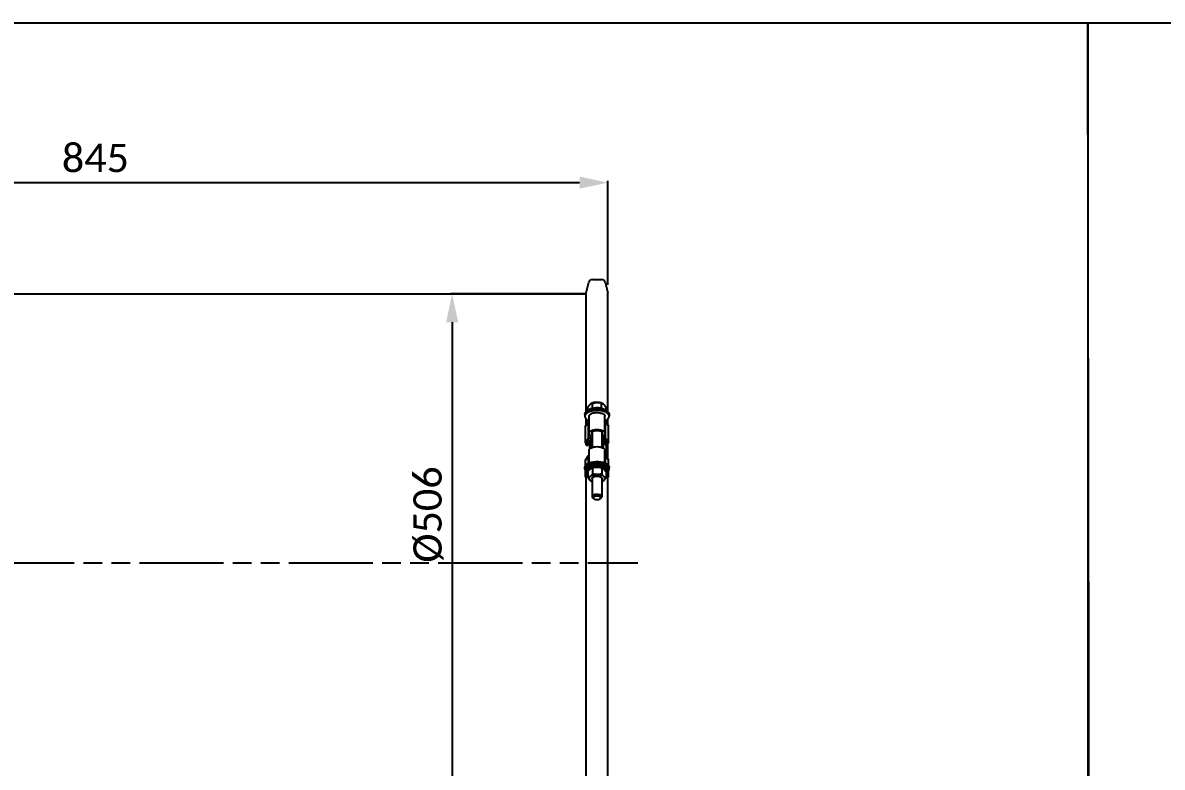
# Model space of a CAD drawing. Header units: millimetres. Extents: x 374 to 5899, y -2909 to 2000.
# Drawn here: x 2111 to 3051, y 1386 to 2000 of the extents above; entities that cross this region are included whole.
import ezdxf

# ---------------------------------------------------------------- set-up
doc = ezdxf.new("R2010")
doc.units = ezdxf.units.MM
doc.header["$LTSCALE"] = 154
doc.header["$PDMODE"] = 3
doc.header["$PDSIZE"] = 8
doc.linetypes.add('PHANTOM', pattern=[0.8, 0.45, -0.05, 0.1, -0.05, 0.1, -0.05])
doc.layers.get('0').update_dxf_attribs({"linetype": 'CONTINUOUS'})
doc.layers.get('Defpoints').update_dxf_attribs({"linetype": 'CONTINUOUS'})
for name, color, linetype in [('00_BUW_DATUM', 7, 'CONTINUOUS'), ('02___PRT_ALL_AXES', 7, 'CONTINUOUS'), ('DEFAULT_3', 7, 'PHANTOM')]:
    doc.layers.add(name, color=color, linetype=linetype)
doc.styles.get("Standard").update_dxf_attribs({"font": 'calibri.ttf'})
doc.dimstyles.new('DIMSTYLE_1', dxfattribs={"dimtxt": 23.333333, "dimasz": 23.333333, "dimexe": 1.5, "dimexo": 1, "dimgap": 0.875, "dimtad": 1, "dimdsep": 46, "dimtxsty": 'Standard', "dimblk": '_FILLED', "dimblk1": '_FILLED', "dimblk2": '_FILLED', "dimcen": 0.09, "dimazin": 2, "dimtp": 0.01, "dimtm": 0.01, "dimtfac": 1, "dimtofl": 0, "dimtmove": 0, "dimatfit": 3, "dimldrblk": '_FILLED', "dimfxl": 1, "dimtolj": 1, "dimarcsym": 0})
doc.dimstyles.new('DIMSTYLE_3', dxfattribs={"dimtxt": 23.333333, "dimasz": 23.333333, "dimexe": 1.5, "dimexo": 1, "dimgap": 0.875, "dimtad": 1, "dimdec": 0, "dimdsep": 46, "dimtxsty": 'Standard', "dimblk": '_FILLED', "dimblk1": '_FILLED', "dimblk2": '_FILLED', "dimcen": 0.09, "dimazin": 2, "dimtp": 0.01, "dimtm": 0.01, "dimtfac": 1, "dimtdec": 0, "dimtofl": 0, "dimtmove": 0, "dimatfit": 3, "dimldrblk": '_FILLED', "dimfxl": 1, "dimtolj": 1, "dimarcsym": 0})

# ---------------------------------------------------------------- blocks, each defined once
blk = doc.blocks.new('_FILLED')
at = {"color": 0, "linetype": 'ByBlock'}
blk.add_solid([(0, 0), (-1, 0.214), (-1, -0.214)], dxfattribs=at)
blk = doc.blocks.new('*D28')
at = {"color": 0, "linetype": 'Continuous', "lineweight": -2}
for p, q in [((1748.8, 1728.26), (1748.8, 1869.82)), ((2593.75, 1784.12), (2593.75, 1869.82)), ((1772.13, 1868.32), (2570.42, 1868.32))]:
    blk.add_line(p, q, dxfattribs=at)
at = {"layer": 'Defpoints', "color": 0}
for p in [(2593.75, 1868.32), (2593.75, 1783.12), (1748.8, 1727.26)]:
    blk.add_point(p, dxfattribs=at)
at = {"color": 0, "linetype": 'ByBlock', "lineweight": -2, "xscale": 23.3333333333, "yscale": 23.3333333333, "zscale": 23.3333333333, "rotation": 180}
blk.add_blockref('_FILLED', (1748.8, 1868.32), dxfattribs=at)
at = {"color": 0, "linetype": 'ByBlock', "lineweight": -2, "xscale": 23.3333333333, "yscale": 23.3333333333, "zscale": 23.3333333333}
blk.add_blockref('_FILLED', (2593.75, 1868.32), dxfattribs=at)
at = {"color": 0, "insert": (2171.28, 1900.3), "char_height": 23.3333, "attachment_point": 2, "line_spacing_factor": 0.9}
blk.add_mtext('\\A1;{\\A1;845}', dxfattribs=at)
blk = doc.blocks.new('*D32')
at = {"color": 0, "linetype": 'Continuous', "lineweight": -2}
for p, q in [((2575.8, 1776.59), (2463.88, 1776.59)), ((2465.38, 1753.26), (2465.38, 1293.92)), ((2461.8, 1270.59), (2466.88, 1270.59))]:
    blk.add_line(p, q, dxfattribs=at)
at = {"layer": 'Defpoints', "color": 0}
for p in [(2576.8, 1776.59), (2460.8, 1270.59), (2465.38, 1270.59)]:
    blk.add_point(p, dxfattribs=at)
at = {"color": 0, "linetype": 'ByBlock', "lineweight": -2, "xscale": 23.3333333333, "yscale": 23.3333333333, "zscale": 23.3333333333}
for p, rotation in [((2465.38, 1776.59), 90), ((2465.38, 1270.59), 270)]:
    blk.add_blockref('_FILLED', p, dxfattribs=dict(at, rotation=rotation))
at = {"color": 0, "insert": (2433.39, 1594.72), "char_height": 23.3333, "attachment_point": 2, "rotation": 90, "line_spacing_factor": 0.9}
blk.add_mtext('\\A1;\\A1;%%C506', dxfattribs=at)

msp = doc.modelspace()

# ---------------------------------------------------------------- linework, layer by layer
at = {"linetype": 'Continuous'}
for p, q in [((2575.845, 1679.312), (2575.845, 1777.458)), ((2593.753, 1679.312), (2593.753, 1777.458)), ((2577.29, 1680.679), (2577.29, 1683.205)), ((2580.021, 1686.242), (2579.34, 1685.74)), ((2581.115, 1682.441), (2581.115, 1686.295)), ((2588.624, 1682.408), (2588.624, 1686.256)), ((2589.577, 1686.242), (2590.265, 1685.735)), ((2592.308, 1680.673), (2592.308, 1683.127)), ((2574.799, 1677.205), (2574.799, 1675.712)), ((2575.845, 1668.459), (2575.845, 1673.596)), ((2578.299, 1661.66), (2578.299, 1675.712)), ((2591.299, 1661.66), (2591.299, 1675.712)), ((2593.753, 1668.459), (2593.753, 1673.605)), ((2594.799, 1677.205), (2594.799, 1675.712)), ((2575.289, 1667.582), (2577.752, 1671.47)), ((2575.289, 1653.531), (2575.289, 1667.582)), ((2577.752, 1657.419), (2577.752, 1671.47)), ((2591.846, 1657.419), (2591.846, 1671.47)), ((2591.846, 1671.47), (2594.309, 1667.582)), ((2594.309, 1653.531), (2594.309, 1667.582)), ((2575.289, 1653.531), (2577.752, 1657.419)), ((2577.209, 1653.258), (2575.289, 1653.531)), ((2575.845, 1651.963), (2575.845, 1653.452)), ((2575.845, 1651.963), (2576.576, 1653.348)), ((2578.799, 1655.768), (2577.209, 1653.258)), ((2577.299, 1651.787), (2578.799, 1654.629)), ((2580.799, 1662.628), (2580.799, 1650.052)), ((2588.799, 1662.628), (2588.799, 1650.052)), ((2592.299, 1651.787), (2590.085, 1655.982)), ((2592.389, 1653.258), (2590.108, 1656.859)), ((2591.846, 1657.419), (2594.309, 1653.531)), ((2594.309, 1653.531), (2592.389, 1653.258)), ((2593.753, 1651.963), (2593.022, 1653.348)), ((2593.753, 1640.356), (2593.753, 1653.452)), ((2575.845, 1651.963), (2577.299, 1651.787)), ((2578.299, 1637.178), (2578.299, 1647.609)), ((2591.299, 1637.178), (2591.299, 1647.609)), ((2592.299, 1651.787), (2593.753, 1651.963)), ((2592.299, 1651.787), (2592.299, 1642.652)), ((2575.289, 1639.479), (2577.752, 1643.367)), ((2575.289, 1635.005), (2575.289, 1639.479)), ((2577.752, 1636.949), (2577.752, 1643.367)), ((2591.846, 1636.949), (2591.846, 1643.367)), ((2591.846, 1643.367), (2594.309, 1639.479)), ((2594.309, 1635.005), (2594.309, 1639.479)), ((2574.799, 1632.064), (2574.799, 1633.557)), ((2575.289, 1625.427), (2575.289, 1630.616)), ((2575.289, 1625.427), (2577.293, 1628.591)), ((2577.209, 1625.154), (2575.289, 1625.427)), ((2575.845, 1269.723), (2575.845, 1625.348)), ((2576.299, 1630.483), (2576.299, 1632.064)), ((2592.389, 1625.154), (2592.303, 1625.291)), ((2592.305, 1628.591), (2594.309, 1625.427)), ((2594.309, 1625.427), (2592.389, 1625.154)), ((2593.299, 1630.483), (2593.299, 1632.064)), ((2593.753, 1269.723), (2593.753, 1625.348)), ((2594.309, 1625.427), (2594.309, 1630.616)), ((2594.799, 1632.064), (2594.799, 1633.557)), ((2580.799, 1624.511), (2580.799, 1609.405)), ((2588.799, 1624.511), (2588.799, 1609.405)), ((2582.283, 1607.746), (2581.444, 1608.364)), ((2587.315, 1607.746), (2588.154, 1608.364))]:
    msp.add_line(p, q, dxfattribs=at)
for points in [[(375.672, 2000.09), (2989.56, 2000.09), (2989.56, -396.871), (375.672, -396.871)], [(2989.56, 2000.09), (5893.441, 2000.09), (5896.27, -27.027), (2992.389, -27.027)]]:
    msp.add_lwpolyline(points, close=True)
for centre, radius, start, end in [((2582.8, 1673.174), 14.32, 66.004318, 67.249807), ((2580.755, 1652.378), 4.846, 101.411034, 105.770547), ((2576.878, 1662.993), 6.668, 293.070288, 296.136587), ((2580.881, 1651.767), 5.469, 97.871835, 101.435455), ((2580.957, 1651.201), 6.04, 91.499362, 97.848469), ((2588.641, 1651.201), 6.04, 82.151534, 88.500639), ((2588.717, 1651.767), 5.469, 78.564541, 82.128169), ((2592.777, 1663.117), 6.804, 243.894101, 246.899024), ((2588.843, 1652.378), 4.846, 74.229456, 78.588962)]:
    msp.add_arc(centre, radius, start, end, dxfattribs=at)
for points, knots in [([(2574.799, 1677.205), (2574.799, 1677.466), (2574.896, 1678.013), (2575.31, 1678.781), (2575.969, 1679.494), (2576.851, 1680.141), (2577.934, 1680.711), (2579.672, 1681.372), (2581.099, 1681.675), (2582.089, 1681.809)], [0, 0, 0, 0, 0.0846874, 0.1762723, 0.2796784, 0.3973517, 0.5297224, 0.6757892, 1, 1, 1, 1]), ([(2576.698, 1680.016), (2576.931, 1680.367), (2577.417, 1680.843), (2578.192, 1681.36), (2579.175, 1681.869), (2580.614, 1682.37), (2581.844, 1682.611), (2582.496, 1682.699)], [0, 0, 0, 0, 0.1930183, 0.3049071, 0.4270148, 0.6989126, 1, 1, 1, 1]), ([(2577.29, 1683.205), (2577.593, 1683.712), (2578.187, 1684.627), (2578.937, 1685.442), (2579.34, 1685.739)], [0, 0, 0, 0, 0.5417625, 1, 1, 1, 1]), ([(2579.34, 1685.739), (2579.398, 1685.782), (2579.621, 1685.936), (2579.863, 1686.063), (2580.049, 1686.134)], [0, 0, 0, 0, 0.267621, 1, 1, 1, 1]), ([(2580.021, 1686.241), (2580.46, 1686.565), (2581.572, 1687.075), (2583.447, 1687.466), (2585.497, 1687.522), (2586.877, 1687.32), (2587.534, 1687.148)], [0, 0, 0, 0, 0.210906, 0.4645934, 0.7372109, 1, 1, 1, 1]), ([(2580.049, 1686.134), (2580.138, 1686.168), (2580.483, 1686.279), (2580.85, 1686.31), (2581.115, 1686.295)], [0, 0, 0, 0, 0.2664216, 1, 1, 1, 1]), ([(2581.115, 1686.295), (2581.679, 1686.54), (2582.848, 1686.965), (2584.71, 1687.241), (2586.585, 1687.024), (2587.768, 1686.619), (2588.338, 1686.38)], [0, 0, 0, 0, 0.2478816, 0.499014, 0.7507776, 1, 1, 1, 1]), ([(2582.089, 1681.809), (2583.103, 1681.945), (2585.147, 1682.058), (2588.116, 1681.794), (2590.426, 1681.217), (2592.02, 1680.541), (2592.711, 1680.142), (2593.022, 1679.927)], [0, 0, 0, 0, 0.2716947, 0.5410879, 0.7888431, 0.8997065, 1, 1, 1, 1]), ([(2582.496, 1682.699), (2583.57, 1682.844), (2585.203, 1682.904), (2587.328, 1682.693), (2588.827, 1682.394), (2590.18, 1681.965), (2591.34, 1681.421), (2592.267, 1680.78), (2592.742, 1680.26), (2592.917, 1679.991)], [0, 0, 0, 0, 0.290594, 0.4345143, 0.5719904, 0.6994309, 0.8140124, 0.9141164, 1, 1, 1, 1]), ([(2587.534, 1687.148), (2587.923, 1687.046), (2588.635, 1686.808), (2589.298, 1686.447), (2589.577, 1686.241)], [0, 0, 0, 0, 0.5368475, 1, 1, 1, 1]), ([(2588.624, 1686.256), (2588.698, 1686.26), (2589.008, 1686.262), (2589.319, 1686.204), (2589.541, 1686.126)], [0, 0, 0, 0, 0.2396932, 1, 1, 1, 1]), ([(2589.541, 1686.126), (2589.601, 1686.105), (2589.857, 1686.003), (2590.095, 1685.86), (2590.265, 1685.735)], [0, 0, 0, 0, 0.2326434, 1, 1, 1, 1]), ([(2590.265, 1685.735), (2590.67, 1685.436), (2591.422, 1684.594), (2592.007, 1683.652), (2592.308, 1683.127)], [0, 0, 0, 0, 0.454137, 1, 1, 1, 1]), ([(2582.089, 1680.316), (2581.099, 1680.182), (2579.672, 1679.879), (2577.934, 1679.218), (2576.851, 1678.648), (2575.969, 1678.001), (2575.31, 1677.288), (2574.896, 1676.52), (2574.799, 1675.973), (2574.799, 1675.712)], [0, 0, 0, 0, 0.3242127, 0.4702797, 0.6026501, 0.7203235, 0.8237289, 0.9153129, 1, 1, 1, 1]), ([(2574.799, 1675.712), (2574.799, 1675.54), (2574.84, 1675.187), (2575.087, 1674.475), (2575.724, 1673.616), (2576.859, 1672.746), (2577.78, 1672.291), (2578.29, 1672.082)], [0, 0, 0, 0, 0.0974471, 0.1985666, 0.4227743, 0.6888576, 1, 1, 1, 1]), ([(2578.299, 1675.712), (2578.299, 1675.869), (2578.352, 1676.196), (2578.582, 1676.66), (2578.951, 1677.095), (2579.65, 1677.66), (2580.825, 1678.228), (2582.49, 1678.666), (2584.351, 1678.858), (2586.25, 1678.788), (2588.025, 1678.462), (2589.116, 1678.061), (2589.595, 1677.81)], [0, 0, 0, 0, 0.0370091, 0.0766328, 0.1208232, 0.1706601, 0.2878293, 0.4253731, 0.5754251, 0.7279482, 0.8725169, 1, 1, 1, 1]), ([(2594.425, 1677.008), (2594.234, 1677.332), (2593.696, 1677.962), (2592.619, 1678.741), (2591.255, 1679.404), (2589.653, 1679.928), (2587.868, 1680.295), (2585.969, 1680.492), (2584.026, 1680.51), (2582.729, 1680.402), (2582.089, 1680.316)], [0, 0, 0, 0, 0.0846951, 0.1837381, 0.2976708, 0.4249593, 0.562745, 0.7073281, 0.8545278, 1, 1, 1, 1]), ([(2589.595, 1677.81), (2589.849, 1677.678), (2590.306, 1677.397), (2590.86, 1676.884), (2591.214, 1676.319), (2591.299, 1675.907), (2591.299, 1675.712)], [0, 0, 0, 0, 0.3034568, 0.5663154, 0.7938675, 1, 1, 1, 1]), ([(2591.311, 1672.083), (2591.82, 1672.292), (2592.741, 1672.747), (2593.875, 1673.617), (2594.511, 1674.476), (2594.759, 1675.187), (2594.799, 1675.54), (2594.799, 1675.712)], [0, 0, 0, 0, 0.3111218, 0.577195, 0.8014105, 0.9025407, 1, 1, 1, 1]), ([(2593.022, 1679.927), (2593.174, 1679.822), (2593.708, 1679.42), (2594.179, 1678.919), (2594.425, 1678.501)], [0, 0, 0, 0, 0.2760269, 1, 1, 1, 1]), ([(2594.425, 1678.501), (2594.543, 1678.3), (2594.732, 1677.881), (2594.799, 1677.425), (2594.799, 1677.205)], [0, 0, 0, 0, 0.51451, 1, 1, 1, 1]), ([(2594.799, 1675.712), (2594.799, 1675.932), (2594.732, 1676.388), (2594.543, 1676.807), (2594.425, 1677.008)], [0, 0, 0, 0, 0.48549, 1, 1, 1, 1]), ([(2577.752, 1671.47), (2577.801, 1671.487), (2577.988, 1671.552), (2578.171, 1671.627), (2578.304, 1671.689)], [0, 0, 0, 0, 0.2581175, 1, 1, 1, 1]), ([(2578.299, 1661.661), (2578.299, 1661.867), (2578.396, 1662.307), (2578.795, 1662.902), (2579.414, 1663.436), (2580.23, 1663.899), (2581.214, 1664.277), (2582.742, 1664.66), (2584.799, 1664.843), (2586.857, 1664.66), (2588.384, 1664.277), (2589.369, 1663.899), (2590.184, 1663.436), (2590.803, 1662.902), (2591.202, 1662.307), (2591.299, 1661.867), (2591.299, 1661.661)], [0, 0, 0, 0, 0.0398536, 0.0843029, 0.1361823, 0.1964037, 0.2645124, 0.3391708, 0.5, 0.6608292, 0.7354876, 0.8035963, 0.8638177, 0.9156971, 0.9601464, 1, 1, 1, 1]), ([(2588.814, 1662.632), (2588.607, 1662.828), (2588.073, 1663.175), (2587.122, 1663.534), (2586.004, 1663.761), (2584.799, 1663.839), (2583.594, 1663.761), (2582.476, 1663.534), (2581.525, 1663.175), (2580.991, 1662.828), (2580.784, 1662.632)], [0, 0, 0, 0, 0.1003071, 0.2205351, 0.3561369, 0.5, 0.6438631, 0.7794649, 0.8996929, 1, 1, 1, 1]), ([(2591.294, 1671.689), (2591.337, 1671.669), (2591.518, 1671.588), (2591.704, 1671.518), (2591.846, 1671.47)], [0, 0, 0, 0, 0.2416951, 1, 1, 1, 1]), ([(2577.752, 1657.419), (2578.023, 1657.51), (2578.515, 1657.714), (2579.127, 1658.123), (2579.535, 1658.603), (2579.639, 1658.98), (2579.639, 1659.153)], [0, 0, 0, 0, 0.3166656, 0.5859094, 0.8085589, 1, 1, 1, 1]), ([(2579.096, 1660.169), (2578.861, 1660.375), (2578.555, 1660.721), (2578.335, 1661.262), (2578.299, 1661.53), (2578.299, 1661.661)], [0, 0, 0, 0, 0.5383232, 0.7747948, 1, 1, 1, 1]), ([(2578.793, 1656.795), (2578.842, 1656.819), (2579.05, 1656.917), (2579.269, 1656.993), (2579.438, 1657.041)], [0, 0, 0, 0, 0.2359621, 1, 1, 1, 1]), ([(2579.639, 1659.153), (2579.639, 1659.242), (2579.614, 1659.425), (2579.464, 1659.793), (2579.256, 1660.03), (2579.096, 1660.169)], [0, 0, 0, 0, 0.2251978, 0.4616682, 1, 1, 1, 1]), ([(2579.795, 1656.254), (2579.763, 1656.234), (2579.654, 1656.162), (2579.557, 1656.065), (2579.513, 1655.982)], [0, 0, 0, 0, 0.2835523, 1, 1, 1, 1]), ([(2580.803, 1657.637), (2580.734, 1657.579), (2580.425, 1657.338), (2580.084, 1657.14), (2579.815, 1657.008)], [0, 0, 0, 0, 0.2325916, 1, 1, 1, 1]), ([(2580.784, 1662.632), (2580.64, 1662.496), (2580.399, 1662.204), (2580.299, 1661.832), (2580.299, 1661.66)], [0, 0, 0, 0, 0.5363158, 1, 1, 1, 1]), ([(2580.299, 1661.66), (2580.299, 1661.488), (2580.401, 1661.112), (2580.645, 1660.819), (2580.79, 1660.683)], [0, 0, 0, 0, 0.4632404, 1, 1, 1, 1]), ([(2589.783, 1657.008), (2589.689, 1657.054), (2589.343, 1657.235), (2589.014, 1657.452), (2588.795, 1657.637)], [0, 0, 0, 0, 0.2677567, 1, 1, 1, 1]), ([(2588.808, 1660.683), (2588.954, 1660.819), (2589.198, 1661.112), (2589.299, 1661.488), (2589.299, 1661.66)], [0, 0, 0, 0, 0.5367596, 1, 1, 1, 1]), ([(2589.299, 1661.66), (2589.299, 1661.832), (2589.199, 1662.204), (2588.959, 1662.496), (2588.814, 1662.632)], [0, 0, 0, 0, 0.4636842, 1, 1, 1, 1]), ([(2590.085, 1655.982), (2590.072, 1656.007), (2589.999, 1656.118), (2589.891, 1656.201), (2589.803, 1656.254)], [0, 0, 0, 0, 0.2203532, 1, 1, 1, 1]), ([(2589.96, 1659.153), (2589.959, 1658.98), (2590.064, 1658.603), (2590.471, 1658.123), (2591.083, 1657.714), (2591.575, 1657.51), (2591.846, 1657.419)], [0, 0, 0, 0, 0.1914411, 0.4140906, 0.6833344, 1, 1, 1, 1]), ([(2590.502, 1660.169), (2590.343, 1660.03), (2590.134, 1659.793), (2589.984, 1659.425), (2589.96, 1659.242), (2589.96, 1659.153)], [0, 0, 0, 0, 0.5383318, 0.7748022, 1, 1, 1, 1]), ([(2591.299, 1661.661), (2591.299, 1661.53), (2591.263, 1661.262), (2591.043, 1660.721), (2590.737, 1660.375), (2590.502, 1660.169)], [0, 0, 0, 0, 0.2252052, 0.4616768, 1, 1, 1, 1]), ([(2578.299, 1647.609), (2578.299, 1647.815), (2578.396, 1648.255), (2578.795, 1648.851), (2579.414, 1649.384), (2580.23, 1649.847), (2581.214, 1650.225), (2582.742, 1650.608), (2584.799, 1650.792), (2586.857, 1650.608), (2588.384, 1650.225), (2589.369, 1649.847), (2590.184, 1649.384), (2590.803, 1648.851), (2591.202, 1648.255), (2591.299, 1647.815), (2591.299, 1647.609)], [0, 0, 0, 0, 0.0398536, 0.0843029, 0.1361823, 0.1964037, 0.2645124, 0.3391708, 0.5, 0.6608292, 0.7354876, 0.8035963, 0.8638177, 0.9156971, 0.9601464, 1, 1, 1, 1]), ([(2574.799, 1633.557), (2574.799, 1633.714), (2574.833, 1634.034), (2575.036, 1634.68), (2575.561, 1635.468), (2576.514, 1636.288), (2577.769, 1637), (2579.283, 1637.582), (2581.003, 1638.014), (2582.864, 1638.28), (2584.148, 1638.339), (2584.799, 1638.339)], [0, 0, 0, 0, 0.039396, 0.0800404, 0.168867, 0.2725445, 0.392893, 0.5290052, 0.6782071, 0.8366964, 1, 1, 1, 1]), ([(2584.799, 1636.846), (2584.148, 1636.846), (2582.864, 1636.787), (2581.003, 1636.521), (2579.283, 1636.089), (2577.769, 1635.507), (2576.514, 1634.795), (2575.561, 1633.975), (2575.036, 1633.187), (2574.833, 1632.541), (2574.799, 1632.221), (2574.799, 1632.064)], [0, 0, 0, 0, 0.1633036, 0.3217929, 0.4709948, 0.607107, 0.7274555, 0.831133, 0.9199596, 0.960604, 1, 1, 1, 1]), ([(2576.299, 1632.064), (2576.299, 1632.197), (2576.328, 1632.469), (2576.5, 1633.018), (2576.947, 1633.689), (2577.757, 1634.386), (2578.823, 1634.991), (2580.11, 1635.485), (2581.572, 1635.852), (2583.155, 1636.078), (2584.246, 1636.129), (2584.799, 1636.129)], [0, 0, 0, 0, 0.039396, 0.0800404, 0.168867, 0.2725445, 0.392893, 0.5290052, 0.6782071, 0.8366964, 1, 1, 1, 1]), ([(2584.799, 1634.548), (2584.246, 1634.548), (2583.155, 1634.497), (2581.572, 1634.271), (2580.11, 1633.904), (2578.823, 1633.41), (2577.757, 1632.805), (2576.947, 1632.108), (2576.5, 1631.438), (2576.328, 1630.889), (2576.299, 1630.617), (2576.299, 1630.483)], [0, 0, 0, 0, 0.1633036, 0.3217929, 0.4709948, 0.607107, 0.7274555, 0.831133, 0.9199596, 0.960604, 1, 1, 1, 1]), ([(2577.752, 1643.367), (2577.801, 1643.383), (2577.988, 1643.448), (2578.171, 1643.524), (2578.304, 1643.586)], [0, 0, 0, 0, 0.2581175, 1, 1, 1, 1]), ([(2584.799, 1638.339), (2585.45, 1638.339), (2586.734, 1638.28), (2588.596, 1638.014), (2590.315, 1637.582), (2591.829, 1637), (2593.084, 1636.288), (2594.037, 1635.468), (2594.562, 1634.68), (2594.766, 1634.034), (2594.799, 1633.714), (2594.799, 1633.557)], [0, 0, 0, 0, 0.1633036, 0.3217929, 0.4709948, 0.607107, 0.7274555, 0.831133, 0.9199596, 0.960604, 1, 1, 1, 1]), ([(2594.799, 1632.064), (2594.799, 1632.221), (2594.766, 1632.541), (2594.562, 1633.187), (2594.037, 1633.975), (2593.084, 1634.795), (2591.829, 1635.507), (2590.315, 1636.089), (2588.596, 1636.521), (2586.734, 1636.787), (2585.45, 1636.846), (2584.799, 1636.846)], [0, 0, 0, 0, 0.039396, 0.0800404, 0.168867, 0.2725445, 0.392893, 0.5290052, 0.6782071, 0.8366964, 1, 1, 1, 1]), ([(2584.799, 1636.129), (2585.352, 1636.129), (2586.444, 1636.078), (2588.026, 1635.852), (2589.488, 1635.485), (2590.775, 1634.991), (2591.841, 1634.386), (2592.651, 1633.689), (2593.098, 1633.018), (2593.271, 1632.469), (2593.299, 1632.197), (2593.299, 1632.064)], [0, 0, 0, 0, 0.1633036, 0.3217929, 0.4709948, 0.607107, 0.7274555, 0.831133, 0.9199596, 0.960604, 1, 1, 1, 1]), ([(2593.299, 1630.483), (2593.299, 1630.617), (2593.271, 1630.889), (2593.098, 1631.438), (2592.651, 1632.108), (2591.841, 1632.805), (2590.775, 1633.41), (2589.488, 1633.904), (2588.026, 1634.271), (2586.444, 1634.497), (2585.352, 1634.548), (2584.799, 1634.548)], [0, 0, 0, 0, 0.039396, 0.0800404, 0.168867, 0.2725445, 0.392893, 0.5290052, 0.6782071, 0.8366964, 1, 1, 1, 1]), ([(2591.294, 1643.586), (2591.337, 1643.566), (2591.518, 1643.485), (2591.704, 1643.415), (2591.846, 1643.367)], [0, 0, 0, 0, 0.2416951, 1, 1, 1, 1]), ([(2574.799, 1632.064), (2574.799, 1631.812), (2574.889, 1631.287), (2575.274, 1630.544), (2575.888, 1629.851), (2576.405, 1629.454), (2576.692, 1629.264)], [0, 0, 0, 0, 0.2148908, 0.4461594, 0.7057781, 1, 1, 1, 1]), ([(2576.299, 1630.483), (2576.299, 1630.318), (2576.343, 1629.977), (2576.538, 1629.484), (2576.855, 1629.009), (2577.129, 1628.724), (2577.282, 1628.585)], [0, 0, 0, 0, 0.2258431, 0.4623995, 0.7184531, 1, 1, 1, 1]), ([(2580.799, 1624.511), (2580.803, 1624.532), (2580.811, 1624.575), (2580.823, 1624.638), (2580.833, 1624.691), (2580.841, 1624.733), (2580.847, 1624.765), (2580.851, 1624.792), (2580.855, 1624.813), (2580.858, 1624.826), (2580.86, 1624.837), (2580.861, 1624.843), (2580.862, 1624.848), (2580.863, 1624.85), (2580.864, 1624.853), (2580.866, 1624.856), (2580.87, 1624.864), (2580.877, 1624.875), (2580.886, 1624.891), (2580.895, 1624.906), (2580.906, 1624.927), (2580.927, 1624.963), (2580.956, 1625.014), (2580.985, 1625.065), (2581.006, 1625.101), (2581.018, 1625.121), (2581.027, 1625.137), (2581.035, 1625.152), (2581.042, 1625.164), (2581.046, 1625.171), (2581.048, 1625.175), (2581.049, 1625.177), (2581.052, 1625.18), (2581.056, 1625.184), (2581.062, 1625.19), (2581.072, 1625.199), (2581.083, 1625.211), (2581.103, 1625.231), (2581.127, 1625.255), (2581.155, 1625.283), (2581.184, 1625.312), (2581.213, 1625.341), (2581.241, 1625.37), (2581.27, 1625.398), (2581.294, 1625.422), (2581.313, 1625.442), (2581.325, 1625.454), (2581.335, 1625.463), (2581.342, 1625.47), (2581.348, 1625.476), (2581.352, 1625.481), (2581.354, 1625.483), (2581.356, 1625.485), (2581.359, 1625.486), (2581.362, 1625.489), (2581.367, 1625.492), (2581.376, 1625.498), (2581.385, 1625.504), (2581.398, 1625.513), (2581.414, 1625.524), (2581.44, 1625.541), (2581.473, 1625.562), (2581.512, 1625.588), (2581.551, 1625.614), (2581.59, 1625.64), (2581.628, 1625.666), (2581.667, 1625.692), (2581.7, 1625.714), (2581.726, 1625.731), (2581.742, 1625.742), (2581.755, 1625.75), (2581.763, 1625.756), (2581.769, 1625.759), (2581.772, 1625.761), (2581.776, 1625.763), (2581.781, 1625.766), (2581.793, 1625.771), (2581.811, 1625.779), (2581.835, 1625.791), (2581.859, 1625.802), (2581.891, 1625.816), (2581.947, 1625.842), (2582.026, 1625.879), (2582.106, 1625.916), (2582.162, 1625.942), (2582.194, 1625.957), (2582.218, 1625.968), (2582.242, 1625.979), (2582.26, 1625.987), (2582.272, 1625.993), (2582.277, 1625.995), (2582.281, 1625.997), (2582.285, 1625.999), (2582.294, 1626.001), (2582.305, 1626.005), (2582.324, 1626.011), (2582.347, 1626.019), (2582.384, 1626.031), (2582.431, 1626.046), (2582.487, 1626.063), (2582.562, 1626.087), (2582.692, 1626.129), (2582.804, 1626.165), (2582.879, 1626.189)], [0, 0, 0, 0, 0.03125, 0.0625, 0.09375, 0.109375, 0.125, 0.140625, 0.1484375, 0.15625, 0.1601562, 0.1640625, 0.1660156, 0.1669922, 0.1679688, 0.1699219, 0.171875, 0.1796875, 0.1875, 0.1953125, 0.203125, 0.21875, 0.25, 0.28125, 0.296875, 0.3046875, 0.3125, 0.3203125, 0.328125, 0.3300781, 0.3320312, 0.3330078, 0.3339844, 0.3359375, 0.3398438, 0.34375, 0.3515625, 0.359375, 0.375, 0.390625, 0.40625, 0.421875, 0.4375, 0.453125, 0.46875, 0.4765625, 0.484375, 0.4882812, 0.4921875, 0.4960938, 0.4980469, 0.4990234, 0.5, 0.5009766, 0.5019531, 0.5039062, 0.5078125, 0.5117188, 0.515625, 0.5234375, 0.53125, 0.546875, 0.5625, 0.578125, 0.59375, 0.609375, 0.625, 0.640625, 0.6484375, 0.65625, 0.6601562, 0.6640625, 0.6660156, 0.6669922, 0.6679688, 0.6699219, 0.671875, 0.6796875, 0.6875, 0.6953125, 0.703125, 0.71875, 0.75, 0.78125, 0.796875, 0.8046875, 0.8125, 0.8203125, 0.828125, 0.8300781, 0.8320312, 0.8330078, 0.8339844, 0.8359375, 0.8398438, 0.84375, 0.8515625, 0.859375, 0.875, 0.890625, 0.90625, 0.9375, 1, 1, 1, 1]), ([(2582.879, 1626.189), (2582.958, 1626.205), (2583.076, 1626.229), (2583.234, 1626.26), (2583.333, 1626.28), (2583.412, 1626.296), (2583.471, 1626.308), (2583.53, 1626.32), (2583.579, 1626.33), (2583.611, 1626.336), (2583.626, 1626.339), (2583.636, 1626.341), (2583.649, 1626.343), (2583.665, 1626.344), (2583.686, 1626.346), (2583.712, 1626.348), (2583.744, 1626.351), (2583.786, 1626.355), (2583.86, 1626.362), (2583.965, 1626.372), (2584.091, 1626.384), (2584.217, 1626.395), (2584.311, 1626.404), (2584.375, 1626.41), (2584.401, 1626.412), (2584.422, 1626.414), (2584.443, 1626.417), (2584.47, 1626.416), (2584.503, 1626.416), (2584.546, 1626.416), (2584.601, 1626.415), (2584.666, 1626.415), (2584.753, 1626.414), (2584.862, 1626.413), (2584.971, 1626.412), (2585.058, 1626.412), (2585.123, 1626.411), (2585.178, 1626.411), (2585.221, 1626.411), (2585.254, 1626.41), (2585.281, 1626.41), (2585.302, 1626.408), (2585.323, 1626.405), (2585.349, 1626.403), (2585.412, 1626.396), (2585.506, 1626.386), (2585.631, 1626.372), (2585.756, 1626.358), (2585.861, 1626.347), (2585.934, 1626.339), (2585.975, 1626.334), (2586.007, 1626.331), (2586.033, 1626.328), (2586.054, 1626.326), (2586.069, 1626.324), (2586.083, 1626.323), (2586.092, 1626.321), (2586.107, 1626.318), (2586.138, 1626.311), (2586.187, 1626.3), (2586.245, 1626.287), (2586.304, 1626.274), (2586.382, 1626.257), (2586.479, 1626.236), (2586.576, 1626.215), (2586.654, 1626.198), (2586.703, 1626.187), (2586.742, 1626.178), (2586.771, 1626.172), (2586.795, 1626.167), (2586.813, 1626.163), (2586.822, 1626.161), (2586.83, 1626.159), (2586.836, 1626.157), (2586.845, 1626.154), (2586.86, 1626.148), (2586.882, 1626.141), (2586.908, 1626.131), (2586.943, 1626.119), (2586.987, 1626.103), (2587.057, 1626.079), (2587.145, 1626.048), (2587.232, 1626.017), (2587.302, 1625.992), (2587.355, 1625.973), (2587.407, 1625.955), (2587.447, 1625.941), (2587.473, 1625.931), (2587.484, 1625.928), (2587.493, 1625.925), (2587.502, 1625.922), (2587.51, 1625.917), (2587.521, 1625.911), (2587.535, 1625.903), (2587.553, 1625.894), (2587.574, 1625.882), (2587.603, 1625.867), (2587.638, 1625.848), (2587.681, 1625.825), (2587.738, 1625.794), (2587.809, 1625.756), (2587.88, 1625.718), (2587.937, 1625.687), (2587.972, 1625.668), (2588.001, 1625.652), (2588.019, 1625.643), (2588.031, 1625.636), (2588.038, 1625.632), (2588.043, 1625.629), (2588.049, 1625.627), (2588.054, 1625.622), (2588.063, 1625.614), (2588.076, 1625.603), (2588.092, 1625.59), (2588.108, 1625.577), (2588.13, 1625.559), (2588.156, 1625.537), (2588.199, 1625.501), (2588.252, 1625.457), (2588.305, 1625.412), (2588.348, 1625.377), (2588.374, 1625.354), (2588.396, 1625.337), (2588.412, 1625.323), (2588.428, 1625.31), (2588.441, 1625.299), (2588.45, 1625.291), (2588.456, 1625.287), (2588.458, 1625.283), (2588.461, 1625.279), (2588.464, 1625.274), (2588.47, 1625.266), (2588.478, 1625.253), (2588.492, 1625.233), (2588.508, 1625.209), (2588.535, 1625.169), (2588.569, 1625.119), (2588.602, 1625.07), (2588.629, 1625.03), (2588.649, 1625), (2588.666, 1624.976), (2588.679, 1624.956), (2588.689, 1624.941), (2588.697, 1624.929), (2588.704, 1624.919), (2588.709, 1624.911), (2588.714, 1624.905), (2588.714, 1624.9), (2588.716, 1624.895), (2588.717, 1624.888), (2588.72, 1624.873), (2588.725, 1624.85), (2588.732, 1624.819), (2588.739, 1624.788), (2588.748, 1624.747), (2588.759, 1624.696), (2588.772, 1624.634), (2588.786, 1624.573), (2588.795, 1624.532), (2588.799, 1624.511)], [0, 0, 0, 0, 0.03125, 0.046875, 0.0625, 0.0703125, 0.078125, 0.0859375, 0.09375, 0.0976562, 0.0986328, 0.0996094, 0.1015625, 0.1035156, 0.1054688, 0.109375, 0.1132812, 0.1171875, 0.125, 0.140625, 0.15625, 0.171875, 0.1875, 0.1914062, 0.1953125, 0.1972656, 0.1992188, 0.203125, 0.2070312, 0.2109375, 0.21875, 0.2265625, 0.234375, 0.25, 0.265625, 0.2734375, 0.28125, 0.2890625, 0.2929688, 0.296875, 0.3007812, 0.3027344, 0.3046875, 0.3085938, 0.3125, 0.328125, 0.34375, 0.359375, 0.375, 0.3828125, 0.3867188, 0.390625, 0.3945312, 0.3964844, 0.3984375, 0.4003906, 0.4013672, 0.4023438, 0.40625, 0.4140625, 0.421875, 0.4296875, 0.4375, 0.453125, 0.46875, 0.4765625, 0.484375, 0.4882812, 0.4921875, 0.4960938, 0.4980469, 0.4990234, 0.5, 0.5009766, 0.5019531, 0.5039062, 0.5078125, 0.5117188, 0.515625, 0.5234375, 0.53125, 0.546875, 0.5625, 0.5703125, 0.578125, 0.5859375, 0.59375, 0.5957031, 0.5976562, 0.5986328, 0.5996094, 0.6015625, 0.6035156, 0.6054688, 0.609375, 0.6132812, 0.6171875, 0.625, 0.6328125, 0.640625, 0.65625, 0.671875, 0.6796875, 0.6875, 0.6914062, 0.6953125, 0.6972656, 0.6982422, 0.6992188, 0.7001953, 0.7011719, 0.703125, 0.7070312, 0.7109375, 0.7148438, 0.71875, 0.7265625, 0.734375, 0.75, 0.765625, 0.7734375, 0.78125, 0.7851562, 0.7890625, 0.7929688, 0.796875, 0.7988281, 0.7998047, 0.8007812, 0.8017578, 0.8027344, 0.8046875, 0.8085938, 0.8125, 0.8203125, 0.828125, 0.84375, 0.859375, 0.8671875, 0.875, 0.8828125, 0.8867188, 0.890625, 0.8945312, 0.8964844, 0.8984375, 0.9003906, 0.9013672, 0.9023438, 0.9042969, 0.90625, 0.9140625, 0.921875, 0.9296875, 0.9375, 0.953125, 0.96875, 0.984375, 1, 1, 1, 1]), ([(2592.316, 1628.585), (2592.469, 1628.724), (2592.743, 1629.009), (2593.06, 1629.484), (2593.255, 1629.977), (2593.299, 1630.318), (2593.299, 1630.483)], [0, 0, 0, 0, 0.2815469, 0.5376004, 0.7741568, 1, 1, 1, 1]), ([(2592.906, 1629.264), (2593.193, 1629.454), (2593.71, 1629.851), (2594.324, 1630.544), (2594.709, 1631.287), (2594.799, 1631.812), (2594.799, 1632.064)], [0, 0, 0, 0, 0.2942218, 0.5538405, 0.7851092, 1, 1, 1, 1]), ([(2586.72, 1611.083), (2586.074, 1611.252), (2585.055, 1611.361), (2583.725, 1611.27), (2582.786, 1611.082), (2581.975, 1610.789), (2581.34, 1610.406), (2580.912, 1609.947), (2580.799, 1609.575), (2580.799, 1609.405)], [0, 0, 0, 0, 0.2984263, 0.4510757, 0.5954592, 0.7248528, 0.834691, 0.9243518, 1, 1, 1, 1]), ([(2580.799, 1609.405), (2580.799, 1609.216), (2580.943, 1608.795), (2581.258, 1608.501), (2581.444, 1608.364)], [0, 0, 0, 0, 0.4505118, 1, 1, 1, 1]), ([(2586.24, 1609.786), (2585.618, 1609.948), (2584.638, 1610.016), (2583.413, 1609.828), (2582.636, 1609.555), (2582.062, 1609.181), (2581.797, 1608.75), (2581.795, 1608.407), (2581.917, 1608.066), (2582.126, 1607.862), (2582.283, 1607.746)], [0, 0, 0, 0, 0.3228413, 0.4816264, 0.6212631, 0.733758, 0.8207735, 0.8604809, 0.9018946, 1, 1, 1, 1]), ([(2582.283, 1607.746), (2582.353, 1607.694), (2582.686, 1607.482), (2583.062, 1607.346), (2583.359, 1607.269)], [0, 0, 0, 0, 0.2221579, 1, 1, 1, 1]), ([(2583.359, 1607.269), (2583.705, 1607.178), (2584.432, 1607.072), (2585.511, 1607.101), (2586.499, 1607.307), (2587.084, 1607.576), (2587.316, 1607.746)], [0, 0, 0, 0, 0.2628041, 0.5354157, 0.7890989, 1, 1, 1, 1]), ([(2587.316, 1607.746), (2587.419, 1607.822), (2587.597, 1607.982), (2587.776, 1608.275), (2587.819, 1608.592), (2587.718, 1608.901), (2587.493, 1609.181), (2587.017, 1609.534), (2586.564, 1609.701), (2586.24, 1609.786)], [0, 0, 0, 0, 0.1247736, 0.2311395, 0.3274626, 0.4264613, 0.5395861, 0.6728444, 1, 1, 1, 1]), ([(2588.799, 1609.405), (2588.799, 1609.58), (2588.696, 1609.911), (2588.363, 1610.301), (2587.734, 1610.757), (2587.143, 1610.973), (2586.72, 1611.083)], [0, 0, 0, 0, 0.1851685, 0.3470291, 0.5369378, 1, 1, 1, 1]), ([(2588.154, 1608.364), (2588.34, 1608.501), (2588.655, 1608.795), (2588.799, 1609.216), (2588.799, 1609.405)], [0, 0, 0, 0, 0.5494894, 1, 1, 1, 1])]:
    msp.add_open_spline(points, degree=3, knots=knots, dxfattribs=at)
at = {"layer": '00_BUW_DATUM', "linetype": 'Continuous'}
for p, q in [((2577.295, 1630.055), (2577.295, 1625.103)), ((2581.195, 1633.122), (2581.195, 1628.169)), ((2588.699, 1633.04), (2588.699, 1628.088)), ((2592.303, 1629.891), (2592.303, 1624.939))]:
    msp.add_line(p, q, dxfattribs=at)
for points, knots in [([(2579.245, 1632.098), (2578.894, 1631.822), (2578.207, 1631.169), (2577.601, 1630.445), (2577.295, 1630.055)], [0, 0, 0, 0, 0.4746969, 1, 1, 1, 1]), ([(2579.245, 1626.126), (2578.938, 1625.884), (2578.317, 1625.476), (2577.627, 1625.202), (2577.295, 1625.103)], [0, 0, 0, 0, 0.5304963, 1, 1, 1, 1]), ([(2577.295, 1625.103), (2577.577, 1624.708), (2578.134, 1623.974), (2578.77, 1623.305), (2579.097, 1623.019)], [0, 0, 0, 0, 0.5275186, 1, 1, 1, 1]), ([(2579.245, 1626.126), (2579.106, 1626.016), (2578.853, 1625.789), (2578.554, 1625.405), (2578.361, 1625.001), (2578.282, 1624.584), (2578.32, 1624.165), (2578.474, 1623.756), (2578.737, 1623.364), (2578.968, 1623.131), (2579.097, 1623.019)], [0, 0, 0, 0, 0.1451142, 0.2758109, 0.3948906, 0.5069219, 0.617853, 0.7338736, 0.8601175, 1, 1, 1, 1]), ([(2581.195, 1633.122), (2580.864, 1633.023), (2580.174, 1632.749), (2579.553, 1632.34), (2579.245, 1632.098)], [0, 0, 0, 0, 0.4695037, 1, 1, 1, 1]), ([(2581.195, 1628.169), (2580.89, 1627.78), (2580.284, 1627.056), (2579.597, 1626.403), (2579.245, 1626.126)], [0, 0, 0, 0, 0.5253031, 1, 1, 1, 1]), ([(2584.947, 1627.619), (2584.384, 1627.625), (2583.283, 1627.569), (2581.72, 1627.288), (2580.358, 1626.828), (2579.57, 1626.381), (2579.245, 1626.126)], [0, 0, 0, 0, 0.2821809, 0.5509699, 0.7933266, 1, 1, 1, 1]), ([(2584.947, 1627.619), (2584.313, 1627.626), (2583.046, 1627.736), (2581.807, 1628.008), (2581.195, 1628.169)], [0, 0, 0, 0, 0.5007985, 1, 1, 1, 1]), ([(2584.947, 1633.591), (2584.741, 1633.593), (2583.918, 1633.582), (2583.097, 1633.492), (2582.49, 1633.39)], [0, 0, 0, 0, 0.2506852, 1, 1, 1, 1]), ([(2588.699, 1628.088), (2588.087, 1627.939), (2586.846, 1627.695), (2585.58, 1627.612), (2584.947, 1627.619)], [0, 0, 0, 0, 0.4985431, 1, 1, 1, 1]), ([(2590.501, 1626.004), (2590.2, 1626.266), (2589.451, 1626.731), (2588.132, 1627.219), (2586.597, 1627.534), (2585.508, 1627.613), (2584.947, 1627.619)], [0, 0, 0, 0, 0.2035153, 0.4443786, 0.7141317, 1, 1, 1, 1]), ([(2588.699, 1633.04), (2588.297, 1633.146), (2587.755, 1633.273), (2587.209, 1633.373), (2587.072, 1633.396)], [0, 0, 0, 0, 0.7495612, 1, 1, 1, 1]), ([(2590.501, 1631.976), (2590.219, 1632.222), (2589.65, 1632.641), (2589.008, 1632.933), (2588.699, 1633.04)], [0, 0, 0, 0, 0.534293, 1, 1, 1, 1]), ([(2590.501, 1626.004), (2590.174, 1626.29), (2589.537, 1626.959), (2588.981, 1627.693), (2588.699, 1628.088)], [0, 0, 0, 0, 0.4724814, 1, 1, 1, 1]), ([(2590.353, 1622.896), (2590.493, 1623.006), (2590.745, 1623.233), (2591.044, 1623.617), (2591.237, 1624.021), (2591.317, 1624.438), (2591.278, 1624.857), (2591.124, 1625.266), (2590.861, 1625.658), (2590.63, 1625.891), (2590.501, 1626.004)], [0, 0, 0, 0, 0.1451142, 0.2758109, 0.3948906, 0.5069219, 0.617853, 0.7338736, 0.8601175, 1, 1, 1, 1]), ([(2592.303, 1629.891), (2592.021, 1630.286), (2591.464, 1631.02), (2590.828, 1631.69), (2590.501, 1631.976)], [0, 0, 0, 0, 0.5275186, 1, 1, 1, 1]), ([(2592.303, 1624.939), (2591.994, 1625.046), (2591.351, 1625.338), (2590.783, 1625.757), (2590.501, 1626.004)], [0, 0, 0, 0, 0.465707, 1, 1, 1, 1]), ([(2579.097, 1623.019), (2579.365, 1622.785), (2579.902, 1622.385), (2580.508, 1622.097), (2580.8, 1621.99)], [0, 0, 0, 0, 0.532934, 1, 1, 1, 1]), ([(2579.097, 1623.019), (2579.326, 1622.819), (2579.871, 1622.452), (2580.469, 1622.184), (2580.796, 1622.062)], [0, 0, 0, 0, 0.4651247, 1, 1, 1, 1]), ([(2588.799, 1622.006), (2589.065, 1622.107), (2589.609, 1622.362), (2590.105, 1622.701), (2590.353, 1622.896)], [0, 0, 0, 0, 0.4742329, 1, 1, 1, 1]), ([(2588.805, 1622.063), (2589.097, 1622.172), (2589.636, 1622.41), (2590.136, 1622.725), (2590.353, 1622.896)], [0, 0, 0, 0, 0.5302054, 1, 1, 1, 1]), ([(2590.353, 1622.896), (2590.705, 1623.173), (2591.391, 1623.825), (2591.997, 1624.549), (2592.303, 1624.939)], [0, 0, 0, 0, 0.4746969, 1, 1, 1, 1])]:
    msp.add_open_spline(points, degree=3, knots=knots, dxfattribs=at)
for points in [[(2582.49, 1633.39), (2582.055, 1633.316), (2581.624, 1633.226), (2581.195, 1633.122)], [(2587.072, 1633.396), (2586.371, 1633.514), (2585.658, 1633.583), (2584.947, 1633.591)]]:
    msp.add_open_spline(points, degree=3, dxfattribs=at)
at = {"layer": '02___PRT_ALL_AXES', "linetype": 'Continuous'}
for p, q in [((2575.845, 1777.458), (2578.059, 1786.225)), ((2580.967, 1788.49), (2588.631, 1788.49)), ((2591.539, 1786.225), (2593.753, 1777.458)), ((1860.753, 1776.59), (2575.845, 1776.59)), ((2578.799, 1648.779), (2578.799, 1655.768)), ((2579.799, 1656.252), (2579.799, 1649.579)), ((2589.799, 1656.252), (2589.799, 1649.579))]:
    msp.add_line(p, q, dxfattribs=at)
for centre, start, end in [((2580.967, 1785.49), 90, 165.827662), ((2588.631, 1785.49), 14.172338, 90)]:
    msp.add_arc(centre, 3, start, end, dxfattribs=at)
at = {"layer": 'DEFAULT_3', "linetype": 'PHANTOM'}
msp.add_line((1714.786, 1554.785), (2618.549, 1554.785), dxfattribs=at)

# ---------------------------------------------------------------- dimensions: what is measured, and where the dimension line sits
at = {"linetype": 'Continuous'}
dim = msp.add_linear_dim(base=(2593.753, 1868.316), p1=(1748.799, 1727.257), p2=(2593.753, 1783.124), text='{\\A1;<>}', dimstyle='DIMSTYLE_3', override={"dimtxsty": 'Standard'}, dxfattribs=at)
dim.commit()
dim.dimension.update_dxf_attribs({"geometry": '*D28', "text_midpoint": (2171.276, 1868.316), "dimtype": 160})
dim = msp.add_linear_dim(base=(2465.377, 1270.591), p1=(2576.799, 1776.59), p2=(2460.799, 1270.591), angle=270, text='\\A1;%%C<>', dimstyle='DIMSTYLE_1', override={"dimtxsty": 'Standard'}, dxfattribs=at)
dim.commit()
dim.dimension.update_dxf_attribs({"geometry": '*D32', "text_midpoint": (2465.377, 1594.72), "dimtype": 160})

doc.saveas('drawing.dxf')
